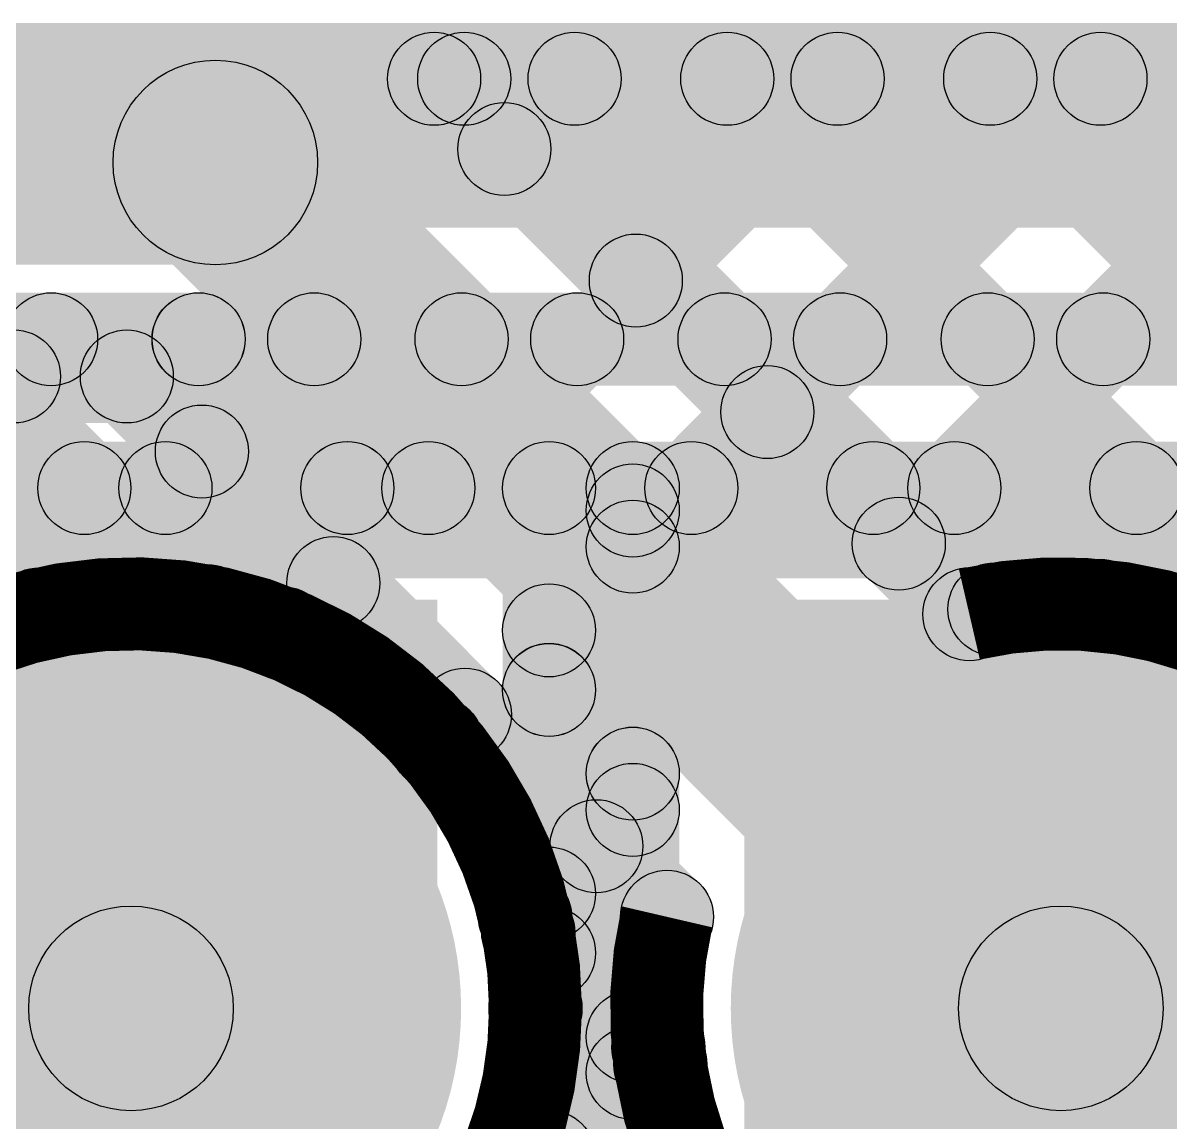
# Model space of a CAD drawing. Header units: millimetres. Extents: x -0.08 to 5.25, y -0.08 to 2.73.
# Drawn here: x 2.1694 to 2.2928, y 2.2049 to 2.323 of the extents above; entities that cross this region are included whole.
import ezdxf

# ---------------------------------------------------------------- set-up
doc = ezdxf.new("R2010")
doc.units = ezdxf.units.MM
doc.header["$MEASUREMENT"] = 0
for name, color, linetype in [('BottomLayer', 5, 'Continuous'), ('BottomSolder', 6, 'Continuous'), ('PadHoleLayer', 156, 'Continuous'), ('TopLayer', 1, 'Continuous'), ('TopOverlay', 2, 'Continuous'), ('TopSolder', 216, 'Continuous')]:
    doc.layers.add(name, color=color, linetype=linetype)

# ---------------------------------------------------------------- blocks, each defined once
blk = doc.blocks.new('C35445_10')
at = {"layer": 'BottomLayer'}
h = blk.add_hatch(color=5, dxfattribs=at)
edge = h.paths.add_edge_path()
edge.add_arc((0.25, 0), 0.0315, 0, 360)
h = blk.add_hatch(color=5, dxfattribs=at)
edge = h.paths.add_edge_path()
edge.add_arc((0.35, 0), 0.0315, 0, 360)
at = {"layer": 'BottomSolder'}
h = blk.add_hatch(color=6, dxfattribs=at)
edge = h.paths.add_edge_path()
edge.add_arc((0.25, 0), 0.0355, 0, 360)
h = blk.add_hatch(color=6, dxfattribs=at)
edge = h.paths.add_edge_path()
edge.add_arc((0.35, 0), 0.0355, 0, 360)
at = {"layer": 'PadHoleLayer'}
h = blk.add_hatch(color=156, dxfattribs=at)
edge = h.paths.add_edge_path()
edge.add_arc((0.25, 0), 0.01969, 0, 360)
h = blk.add_hatch(color=156, dxfattribs=at)
edge = h.paths.add_edge_path()
edge.add_arc((0.35, 0), 0.01969, 0, 360)
at = {"layer": 'TopLayer'}
h = blk.add_hatch(color=1, dxfattribs=at)
edge = h.paths.add_edge_path()
edge.add_arc((0.25, 0), 0.0315, 0, 360)
h = blk.add_hatch(color=1, dxfattribs=at)
edge = h.paths.add_edge_path()
edge.add_arc((0.35, 0), 0.0315, 0, 360)
at = {"layer": 'TopOverlay'}
blk.add_hatch(color=2, dxfattribs=at).paths.add_polyline_path([(0.51083, -0.04626), (0.51083, -0.05413), (-0.51181, -0.05393), (-0.51181, -0.04606)])
at = {"layer": 'TopSolder'}
h = blk.add_hatch(color=216, dxfattribs=at)
edge = h.paths.add_edge_path()
edge.add_arc((0.25, 0), 0.0355, 0, 360)
h = blk.add_hatch(color=216, dxfattribs=at)
edge = h.paths.add_edge_path()
edge.add_arc((0.35, 0), 0.0355, 0, 360)

msp = doc.modelspace()

# ---------------------------------------------------------------- hatches: boundary and pattern name
at = {"layer": 'BottomLayer'}
h = msp.add_hatch(color=5, dxfattribs=at)
edge = h.paths.add_edge_path()
edge.add_arc((2.21364, 2.317), 0.005, 0, 360)
h = msp.add_hatch(color=5, dxfattribs=at)
edge = h.paths.add_edge_path()
edge.add_arc((2.21364, 2.317), 0.005, 0, 360)
h = msp.add_hatch(color=5, dxfattribs=at)
edge = h.paths.add_edge_path()
edge.add_arc((2.21364, 2.317), 0.005, 0, 360)
h = msp.add_hatch(color=5, dxfattribs=at)
edge = h.paths.add_edge_path()
edge.add_arc((2.21364, 2.317), 0.005, 0, 360)
h = msp.add_hatch(color=5, dxfattribs=at)
edge = h.paths.add_edge_path()
edge.add_arc((2.21687, 2.317), 0.005, 0, 360)
h = msp.add_hatch(color=5, dxfattribs=at)
edge = h.paths.add_edge_path()
edge.add_arc((2.21687, 2.317), 0.005, 0, 360)
for points in [[(2.21364, 2.312), (2.21364, 2.322), (2.44347, 2.322), (2.44347, 2.312)], [(2.21364, 2.312), (2.21364, 2.322), (2.44347, 2.322), (2.44347, 2.312)], [(2.21011, 2.31346), (2.21718, 2.32054), (2.27474, 2.26297), (2.26767, 2.2559)], [(2.21011, 2.31346), (2.21718, 2.32054), (2.27474, 2.26297), (2.26767, 2.2559)], [(2.21334, 2.31346), (2.22041, 2.32054), (2.27744, 2.26351), (2.27036, 2.25644)], [(2.21334, 2.31346), (2.22041, 2.32054), (2.27743, 2.26351), (2.27036, 2.25644)], [(2.22472, 2.30592), (2.21765, 2.31299), (2.2252, 2.32054), (2.23227, 2.31346)], [(2.22472, 2.30592), (2.21765, 2.31299), (2.2252, 2.32054), (2.23227, 2.31346)], [(2.23887, 2.29178), (2.23179, 2.29885), (2.25348, 2.32054), (2.26056, 2.31346)], [(2.23887, 2.29177), (2.2318, 2.29885), (2.25348, 2.32054), (2.26056, 2.31346)], [(2.24162, 2.31346), (2.24869, 2.32054), (2.34165, 2.22758), (2.33458, 2.22051)], [(2.24162, 2.31346), (2.24869, 2.32054), (2.34165, 2.22758), (2.33458, 2.22051)], [(2.25301, 2.27763), (2.24594, 2.2847), (2.28177, 2.32054), (2.28884, 2.31346)], [(2.25301, 2.27763), (2.24594, 2.2847), (2.28177, 2.32054), (2.28884, 2.31346)], [(2.26715, 2.26349), (2.26008, 2.27056), (2.31005, 2.32054), (2.31712, 2.31346)], [(2.26715, 2.26349), (2.26008, 2.27056), (2.31005, 2.32054), (2.31712, 2.31346)], [(2.2699, 2.31346), (2.27697, 2.32054), (2.35023, 2.24728), (2.34316, 2.24021)], [(2.26991, 2.31346), (2.27698, 2.32054), (2.35023, 2.24729), (2.34316, 2.24021)], [(2.28877, 2.25683), (2.2817, 2.2639), (2.33834, 2.32054), (2.34541, 2.31346)], [(2.28877, 2.25683), (2.2817, 2.2639), (2.33834, 2.32054), (2.34541, 2.31346)], [(1.378, 2.297), (1.378, 2.319), (2.19011, 2.319), (2.19011, 2.297)], [(2.18234, 2.30022), (2.19789, 2.31578), (2.28882, 2.22485), (2.27327, 2.20929)], [(1.38753, 2.28), (1.38753, 2.29), (2.18059, 2.29), (2.18059, 2.28)], [(1.38753, 2.28), (1.38753, 2.29), (2.18059, 2.29), (2.18059, 2.28)], [(2.12572, 2.2352), (2.11865, 2.24227), (2.16492, 2.28854), (2.17199, 2.28146)], [(2.12572, 2.2352), (2.11865, 2.24227), (2.16492, 2.28854), (2.17199, 2.28146)], [(2.16048, 2.28146), (2.16755, 2.28854), (2.19276, 2.26332), (2.18569, 2.25625)], [(2.16049, 2.28146), (2.16756, 2.28854), (2.19277, 2.26332), (2.1857, 2.25625)], [(2.17705, 2.28146), (2.18412, 2.28854), (2.24221, 2.23045), (2.23514, 2.22338)], [(2.17705, 2.28146), (2.18412, 2.28854), (2.24221, 2.23045), (2.23514, 2.22338)], [(2.1747, 2.25589), (2.16763, 2.26296), (2.18513, 2.28046), (2.1922, 2.27339)], [(2.1747, 2.25589), (2.16763, 2.26296), (2.18513, 2.28046), (2.1922, 2.27339)], [(2.20093, 2.25384), (2.19386, 2.26091), (2.19927, 2.26632), (2.20634, 2.25925)], [(2.20093, 2.25384), (2.19386, 2.26091), (2.19927, 2.26632), (2.20634, 2.25925)], [(2.21742, 2.24205), (2.21035, 2.24912), (2.21341, 2.25218), (2.22048, 2.24511)], [(2.21742, 2.24205), (2.21035, 2.24912), (2.21341, 2.25218), (2.22048, 2.24511)], [(2.22696, 2.2233), (2.21989, 2.23038), (2.22755, 2.23803), (2.23462, 2.23096)], [(2.22696, 2.22331), (2.21989, 2.23038), (2.22755, 2.23803), (2.23462, 2.23096)], [(2.22023, 2.22172), (2.2273, 2.22879), (2.2415, 2.21459), (2.23443, 2.20752)], [(2.22023, 2.22172), (2.2273, 2.22879), (2.2415, 2.21459), (2.23443, 2.20752)], [(2.19204, 2.08704), (2.17004, 2.08704), (2.17004, 2.21707), (2.19204, 2.21707)], [(2.21937, 2.18742), (2.21229, 2.19449), (2.23422, 2.21641), (2.24129, 2.20934)], [(2.21937, 2.18742), (2.2123, 2.1945), (2.23422, 2.21641), (2.24129, 2.20934)]]:
    msp.add_hatch(color=5, dxfattribs=at).paths.add_polyline_path(points)
h = msp.add_hatch(color=5, dxfattribs=at)
edge = h.paths.add_edge_path()
edge.add_arc((2.22874, 2.317), 0.005, 0, 360)
h = msp.add_hatch(color=5, dxfattribs=at)
edge = h.paths.add_edge_path()
edge.add_arc((2.22874, 2.317), 0.005, 0, 360)
h = msp.add_hatch(color=5, dxfattribs=at)
edge = h.paths.add_edge_path()
edge.add_arc((2.24516, 2.317), 0.005, 0, 360)
h = msp.add_hatch(color=5, dxfattribs=at)
edge = h.paths.add_edge_path()
edge.add_arc((2.24516, 2.317), 0.005, 0, 360)
h = msp.add_hatch(color=5, dxfattribs=at)
edge = h.paths.add_edge_path()
edge.add_arc((2.25702, 2.317), 0.005, 0, 360)
h = msp.add_hatch(color=5, dxfattribs=at)
edge = h.paths.add_edge_path()
edge.add_arc((2.25702, 2.317), 0.005, 0, 360)
h = msp.add_hatch(color=5, dxfattribs=at)
edge = h.paths.add_edge_path()
edge.add_arc((2.27344, 2.317), 0.005, 0, 360)
h = msp.add_hatch(color=5, dxfattribs=at)
edge = h.paths.add_edge_path()
edge.add_arc((2.27344, 2.317), 0.005, 0, 360)
h = msp.add_hatch(color=5, dxfattribs=at)
edge = h.paths.add_edge_path()
edge.add_arc((2.2853, 2.317), 0.005, 0, 360)
h = msp.add_hatch(color=5, dxfattribs=at)
edge = h.paths.add_edge_path()
edge.add_arc((2.2853, 2.317), 0.005, 0, 360)
h = msp.add_hatch(color=5, dxfattribs=at)
edge = h.paths.add_edge_path()
edge.add_arc((2.19011, 2.308), 0.011, 0, 360)
h = msp.add_hatch(color=5, dxfattribs=at)
edge = h.paths.add_edge_path()
edge.add_arc((2.19011, 2.308), 0.011, 0, 360)
h = msp.add_hatch(color=5, dxfattribs=at)
edge = h.paths.add_edge_path()
edge.add_arc((2.22119, 2.30945), 0.005, 0, 360)
h = msp.add_hatch(color=5, dxfattribs=at)
edge = h.paths.add_edge_path()
edge.add_arc((2.22119, 2.30945), 0.005, 0, 360)
h = msp.add_hatch(color=5, dxfattribs=at)
edge = h.paths.add_edge_path()
edge.add_arc((2.23533, 2.29531), 0.005, 0, 360)
h = msp.add_hatch(color=5, dxfattribs=at)
edge = h.paths.add_edge_path()
edge.add_arc((2.23533, 2.29531), 0.005, 0, 360)
h = msp.add_hatch(color=5, dxfattribs=at)
edge = h.paths.add_edge_path()
edge.add_arc((2.16845, 2.285), 0.005, 0, 360)
h = msp.add_hatch(color=5, dxfattribs=at)
edge = h.paths.add_edge_path()
edge.add_arc((2.16845, 2.285), 0.005, 0, 360)
h = msp.add_hatch(color=5, dxfattribs=at)
edge = h.paths.add_edge_path()
edge.add_arc((2.18059, 2.285), 0.005, 0, 360)
h = msp.add_hatch(color=5, dxfattribs=at)
edge = h.paths.add_edge_path()
edge.add_arc((2.18059, 2.285), 0.005, 0, 360)
h = msp.add_hatch(color=5, dxfattribs=at)
edge = h.paths.add_edge_path()
edge.add_arc((2.18059, 2.285), 0.005, 0, 360)
h = msp.add_hatch(color=5, dxfattribs=at)
edge = h.paths.add_edge_path()
edge.add_arc((2.18059, 2.285), 0.005, 0, 360)
h = msp.add_hatch(color=5, dxfattribs=at)
edge = h.paths.add_edge_path()
edge.add_arc((2.24947, 2.28117), 0.005, 0, 360)
h = msp.add_hatch(color=5, dxfattribs=at)
edge = h.paths.add_edge_path()
edge.add_arc((2.24947, 2.28117), 0.005, 0, 360)
h = msp.add_hatch(color=5, dxfattribs=at)
edge = h.paths.add_edge_path()
edge.add_arc((2.18866, 2.27693), 0.005, 0, 360)
h = msp.add_hatch(color=5, dxfattribs=at)
edge = h.paths.add_edge_path()
edge.add_arc((2.18866, 2.27693), 0.005, 0, 360)
h = msp.add_hatch(color=5, dxfattribs=at)
edge = h.paths.add_edge_path()
edge.add_arc((2.26361, 2.26703), 0.005, 0, 360)
h = msp.add_hatch(color=5, dxfattribs=at)
edge = h.paths.add_edge_path()
edge.add_arc((2.26361, 2.26703), 0.005, 0, 360)
h = msp.add_hatch(color=5, dxfattribs=at)
edge = h.paths.add_edge_path()
edge.add_arc((2.2028, 2.26278), 0.005, 0, 360)
h = msp.add_hatch(color=5, dxfattribs=at)
edge = h.paths.add_edge_path()
edge.add_arc((2.2028, 2.26278), 0.005, 0, 360)
h = msp.add_hatch(color=5, dxfattribs=at)
edge = h.paths.add_edge_path()
edge.add_arc((2.28524, 2.26036), 0.005, 0, 360)
h = msp.add_hatch(color=5, dxfattribs=at)
edge = h.paths.add_edge_path()
edge.add_arc((2.28524, 2.26036), 0.005, 0, 360)
h = msp.add_hatch(color=5, dxfattribs=at)
edge = h.paths.add_edge_path()
edge.add_arc((2.17116, 2.25943), 0.005, 0, 360)
h = msp.add_hatch(color=5, dxfattribs=at)
edge = h.paths.add_edge_path()
edge.add_arc((2.17116, 2.25943), 0.005, 0, 360)
h = msp.add_hatch(color=5, dxfattribs=at)
edge = h.paths.add_edge_path()
edge.add_arc((2.18923, 2.25979), 0.005, 0, 360)
h = msp.add_hatch(color=5, dxfattribs=at)
edge = h.paths.add_edge_path()
edge.add_arc((2.18923, 2.25979), 0.005, 0, 360)
h = msp.add_hatch(color=5, dxfattribs=at)
edge = h.paths.add_edge_path()
edge.add_arc((2.2712, 2.25944), 0.005, 0, 360)
h = msp.add_hatch(color=5, dxfattribs=at)
edge = h.paths.add_edge_path()
edge.add_arc((2.2712, 2.25944), 0.005, 0, 360)
h = msp.add_hatch(color=5, dxfattribs=at)
edge = h.paths.add_edge_path()
edge.add_arc((2.2712, 2.25944), 0.005, 0, 360)
h = msp.add_hatch(color=5, dxfattribs=at)
edge = h.paths.add_edge_path()
edge.add_arc((2.2712, 2.25944), 0.005, 0, 360)
h = msp.add_hatch(color=5, dxfattribs=at)
edge = h.paths.add_edge_path()
edge.add_arc((2.2739, 2.25997), 0.005, 0, 360)
h = msp.add_hatch(color=5, dxfattribs=at)
edge = h.paths.add_edge_path()
edge.add_arc((2.2739, 2.25997), 0.005, 0, 360)
h = msp.add_hatch(color=5, dxfattribs=at)
edge = h.paths.add_edge_path()
edge.add_arc((2.1974, 2.25738), 0.005, 0, 360)
h = msp.add_hatch(color=5, dxfattribs=at)
edge = h.paths.add_edge_path()
edge.add_arc((2.1974, 2.25738), 0.005, 0, 360)
h = msp.add_hatch(color=5, dxfattribs=at)
edge = h.paths.add_edge_path()
edge.add_arc((2.21695, 2.24864), 0.005, 0, 360)
h = msp.add_hatch(color=5, dxfattribs=at)
edge = h.paths.add_edge_path()
edge.add_arc((2.21695, 2.24864), 0.005, 0, 360)
h = msp.add_hatch(color=5, dxfattribs=at)
edge = h.paths.add_edge_path()
edge.add_arc((2.21389, 2.24558), 0.005, 0, 360)
h = msp.add_hatch(color=5, dxfattribs=at)
edge = h.paths.add_edge_path()
edge.add_arc((2.21389, 2.24559), 0.005, 0, 360)
h = msp.add_hatch(color=5, dxfattribs=at)
edge = h.paths.add_edge_path()
edge.add_arc((2.23109, 2.2345), 0.005, 0, 360)
h = msp.add_hatch(color=5, dxfattribs=at)
edge = h.paths.add_edge_path()
edge.add_arc((2.23109, 2.2345), 0.005, 0, 360)
h = msp.add_hatch(color=5, dxfattribs=at)
edge = h.paths.add_edge_path()
edge.add_arc((2.22343, 2.22684), 0.005, 0, 360)
h = msp.add_hatch(color=5, dxfattribs=at)
edge = h.paths.add_edge_path()
edge.add_arc((2.22343, 2.22684), 0.005, 0, 360)
h = msp.add_hatch(color=5, dxfattribs=at)
edge = h.paths.add_edge_path()
edge.add_arc((2.23868, 2.22691), 0.005, 0, 360)
h = msp.add_hatch(color=5, dxfattribs=at)
edge = h.paths.add_edge_path()
edge.add_arc((2.23868, 2.22691), 0.005, 0, 360)
h = msp.add_hatch(color=5, dxfattribs=at)
edge = h.paths.add_edge_path()
edge.add_arc((2.23868, 2.22691), 0.005, 0, 360)
h = msp.add_hatch(color=5, dxfattribs=at)
edge = h.paths.add_edge_path()
edge.add_arc((2.23868, 2.22691), 0.005, 0, 360)
h = msp.add_hatch(color=5, dxfattribs=at)
edge = h.paths.add_edge_path()
edge.add_arc((2.22376, 2.22526), 0.005, 0, 360)
h = msp.add_hatch(color=5, dxfattribs=at)
edge = h.paths.add_edge_path()
edge.add_arc((2.22376, 2.22525), 0.005, 0, 360)
h = msp.add_hatch(color=5, dxfattribs=at)
edge = h.paths.add_edge_path()
edge.add_arc((2.18104, 2.21707), 0.011, 0, 360)
h = msp.add_hatch(color=5, dxfattribs=at)
edge = h.paths.add_edge_path()
edge.add_arc((2.28104, 2.21707), 0.011, 0, 360)
h = msp.add_hatch(color=5, dxfattribs=at)
edge = h.paths.add_edge_path()
edge.add_arc((2.22454, 2.21707), 0.005, 0, 360)
h = msp.add_hatch(color=5, dxfattribs=at)
edge = h.paths.add_edge_path()
edge.add_arc((2.22454, 2.21707), 0.005, 0, 360)
h = msp.add_hatch(color=5, dxfattribs=at)
edge = h.paths.add_edge_path()
edge.add_arc((2.22454, 2.21707), 0.005, 0, 360)
h = msp.add_hatch(color=5, dxfattribs=at)
edge = h.paths.add_edge_path()
edge.add_arc((2.22454, 2.21707), 0.005, 0, 360)
h = msp.add_hatch(color=5, dxfattribs=at)
edge = h.paths.add_edge_path()
edge.add_arc((2.23775, 2.21288), 0.005, 0, 360)
h = msp.add_hatch(color=5, dxfattribs=at)
edge = h.paths.add_edge_path()
edge.add_arc((2.23775, 2.21288), 0.005, 0, 360)
h = msp.add_hatch(color=5, dxfattribs=at)
edge = h.paths.add_edge_path()
edge.add_arc((2.23797, 2.21106), 0.005, 0, 360)
h = msp.add_hatch(color=5, dxfattribs=at)
edge = h.paths.add_edge_path()
edge.add_arc((2.23797, 2.21105), 0.005, 0, 360)
at = {"layer": 'TopLayer'}
for points in [[(1.164, 2.301), (1.164, 2.323), (2.36816, 2.323), (2.36816, 2.301)], [(1.17353, 2.284), (1.17353, 2.294), (2.35804, 2.294), (2.35804, 2.284)], [(1.17353, 2.284), (1.17353, 2.294), (2.35804, 2.294), (2.35804, 2.284)], [(2.15999, 2.26946), (2.15292, 2.27654), (2.16892, 2.29254), (2.17599, 2.28546)], [(2.15999, 2.26946), (2.15292, 2.27654), (2.16892, 2.29254), (2.17599, 2.28546)], [(2.15648, 2.28546), (2.16355, 2.29254), (2.17955, 2.27654), (2.17248, 2.26946)], [(2.15649, 2.28546), (2.16356, 2.29254), (2.17956, 2.27654), (2.17249, 2.26946)], [(2.18827, 2.26946), (2.1812, 2.27654), (2.1972, 2.29254), (2.20427, 2.28546)], [(2.18827, 2.26946), (2.1812, 2.27654), (2.1972, 2.29254), (2.20427, 2.28546)], [(2.18477, 2.28546), (2.19184, 2.29254), (2.20784, 2.27654), (2.20077, 2.26946)], [(2.18477, 2.28546), (2.19184, 2.29254), (2.20784, 2.27654), (2.20077, 2.26946)], [(2.21656, 2.26946), (2.20948, 2.27654), (2.22548, 2.29254), (2.23256, 2.28546)], [(2.21656, 2.26946), (2.20948, 2.27654), (2.22548, 2.29254), (2.23256, 2.28546)], [(2.21305, 2.28546), (2.22013, 2.29254), (2.23854, 2.27413), (2.23146, 2.26705)], [(2.21305, 2.28546), (2.22012, 2.29254), (2.23854, 2.27412), (2.23146, 2.26705)], [(2.24484, 2.26946), (2.23777, 2.27654), (2.25377, 2.29254), (2.26084, 2.28546)], [(2.24484, 2.26946), (2.23777, 2.27654), (2.25377, 2.29254), (2.26084, 2.28546)], [(2.24134, 2.28546), (2.24841, 2.29254), (2.26441, 2.27654), (2.25734, 2.26946)], [(2.24134, 2.28546), (2.24841, 2.29254), (2.26441, 2.27654), (2.25734, 2.26946)], [(2.27312, 2.26946), (2.26605, 2.27654), (2.28205, 2.29254), (2.28912, 2.28546)], [(2.27312, 2.26946), (2.26605, 2.27654), (2.28205, 2.29254), (2.28912, 2.28546)], [(2.26962, 2.28546), (2.27669, 2.29254), (2.29269, 2.27654), (2.28562, 2.26946)], [(2.26962, 2.28546), (2.27669, 2.29254), (2.29269, 2.27654), (2.28562, 2.26946)], [(2.135, 2.268), (2.135, 2.278), (2.226, 2.278), (2.226, 2.268)], [(2.135, 2.268), (2.135, 2.278), (2.226, 2.278), (2.226, 2.268)], [(2.235, 2.268), (2.235, 2.278), (2.326, 2.278), (2.326, 2.268)], [(2.235, 2.268), (2.235, 2.278), (2.326, 2.278), (2.326, 2.268)], [(2.23854, 2.26316), (2.23146, 2.27023), (2.23777, 2.27654), (2.24484, 2.26946)], [(2.23854, 2.26316), (2.23146, 2.27023), (2.23777, 2.27654), (2.24484, 2.26946)], [(2.231, 2.135), (2.221, 2.135), (2.221, 2.273), (2.231, 2.273)], [(2.231, 2.135), (2.221, 2.135), (2.221, 2.273), (2.231, 2.273)], [(2.24, 2.135), (2.23, 2.135), (2.23, 2.273), (2.24, 2.273)], [(2.24, 2.135), (2.23, 2.135), (2.23, 2.273), (2.24, 2.273)], [(2.22954, 2.25416), (2.22246, 2.26123), (2.23146, 2.27023), (2.23854, 2.26316)], [(2.22954, 2.25416), (2.22246, 2.26123), (2.23146, 2.27023), (2.23854, 2.26316)], [(2.147, 2.131), (2.214, 2.131), (2.214, 2.261), (2.147, 2.261)], [(2.247, 2.131), (2.314, 2.131), (2.314, 2.261), (2.247, 2.261)], [(2.22246, 2.24777), (2.22954, 2.25484), (2.23854, 2.24584), (2.23146, 2.23877)], [(2.22246, 2.24777), (2.22954, 2.25484), (2.23854, 2.24584), (2.23146, 2.23877)], [(2.22954, 2.22588), (2.22246, 2.23295), (2.23146, 2.24195), (2.23854, 2.23488)], [(2.22954, 2.22588), (2.22246, 2.23295), (2.23146, 2.24195), (2.23854, 2.23488)], [(2.22246, 2.21949), (2.22954, 2.22656), (2.23854, 2.21756), (2.23146, 2.21049)], [(2.22246, 2.21948), (2.22954, 2.22655), (2.23854, 2.21755), (2.23146, 2.21048)], [(2.22954, 2.19759), (2.22246, 2.20466), (2.23146, 2.21366), (2.23854, 2.20659)], [(2.22954, 2.19759), (2.22246, 2.20466), (2.23146, 2.21366), (2.23854, 2.20659)]]:
    msp.add_hatch(color=1, dxfattribs=at).paths.add_polyline_path(points)
h = msp.add_hatch(color=1, dxfattribs=at)
edge = h.paths.add_edge_path()
edge.add_arc((2.17245, 2.289), 0.005, 0, 360)
h = msp.add_hatch(color=1, dxfattribs=at)
edge = h.paths.add_edge_path()
edge.add_arc((2.17245, 2.289), 0.005, 0, 360)
h = msp.add_hatch(color=1, dxfattribs=at)
edge = h.paths.add_edge_path()
edge.add_arc((2.18831, 2.289), 0.005, 0, 360)
h = msp.add_hatch(color=1, dxfattribs=at)
edge = h.paths.add_edge_path()
edge.add_arc((2.1883, 2.289), 0.005, 0, 360)
h = msp.add_hatch(color=1, dxfattribs=at)
edge = h.paths.add_edge_path()
edge.add_arc((2.20074, 2.289), 0.005, 0, 360)
h = msp.add_hatch(color=1, dxfattribs=at)
edge = h.paths.add_edge_path()
edge.add_arc((2.20074, 2.289), 0.005, 0, 360)
h = msp.add_hatch(color=1, dxfattribs=at)
edge = h.paths.add_edge_path()
edge.add_arc((2.21659, 2.289), 0.005, 0, 360)
h = msp.add_hatch(color=1, dxfattribs=at)
edge = h.paths.add_edge_path()
edge.add_arc((2.21659, 2.289), 0.005, 0, 360)
h = msp.add_hatch(color=1, dxfattribs=at)
edge = h.paths.add_edge_path()
edge.add_arc((2.22902, 2.289), 0.005, 0, 360)
h = msp.add_hatch(color=1, dxfattribs=at)
edge = h.paths.add_edge_path()
edge.add_arc((2.22902, 2.289), 0.005, 0, 360)
h = msp.add_hatch(color=1, dxfattribs=at)
edge = h.paths.add_edge_path()
edge.add_arc((2.24487, 2.289), 0.005, 0, 360)
h = msp.add_hatch(color=1, dxfattribs=at)
edge = h.paths.add_edge_path()
edge.add_arc((2.24487, 2.289), 0.005, 0, 360)
h = msp.add_hatch(color=1, dxfattribs=at)
edge = h.paths.add_edge_path()
edge.add_arc((2.2573, 2.289), 0.005, 0, 360)
h = msp.add_hatch(color=1, dxfattribs=at)
edge = h.paths.add_edge_path()
edge.add_arc((2.2573, 2.289), 0.005, 0, 360)
h = msp.add_hatch(color=1, dxfattribs=at)
edge = h.paths.add_edge_path()
edge.add_arc((2.27316, 2.289), 0.005, 0, 360)
h = msp.add_hatch(color=1, dxfattribs=at)
edge = h.paths.add_edge_path()
edge.add_arc((2.27316, 2.289), 0.005, 0, 360)
h = msp.add_hatch(color=1, dxfattribs=at)
edge = h.paths.add_edge_path()
edge.add_arc((2.28559, 2.289), 0.005, 0, 360)
h = msp.add_hatch(color=1, dxfattribs=at)
edge = h.paths.add_edge_path()
edge.add_arc((2.28559, 2.289), 0.005, 0, 360)
h = msp.add_hatch(color=1, dxfattribs=at)
edge = h.paths.add_edge_path()
edge.add_arc((2.17602, 2.273), 0.005, 0, 360)
h = msp.add_hatch(color=1, dxfattribs=at)
edge = h.paths.add_edge_path()
edge.add_arc((2.17602, 2.273), 0.005, 0, 360)
h = msp.add_hatch(color=1, dxfattribs=at)
edge = h.paths.add_edge_path()
edge.add_arc((2.18474, 2.273), 0.005, 0, 360)
h = msp.add_hatch(color=1, dxfattribs=at)
edge = h.paths.add_edge_path()
edge.add_arc((2.18474, 2.273), 0.005, 0, 360)
h = msp.add_hatch(color=1, dxfattribs=at)
edge = h.paths.add_edge_path()
edge.add_arc((2.20431, 2.273), 0.005, 0, 360)
h = msp.add_hatch(color=1, dxfattribs=at)
edge = h.paths.add_edge_path()
edge.add_arc((2.2043, 2.273), 0.005, 0, 360)
h = msp.add_hatch(color=1, dxfattribs=at)
edge = h.paths.add_edge_path()
edge.add_arc((2.21302, 2.273), 0.005, 0, 360)
h = msp.add_hatch(color=1, dxfattribs=at)
edge = h.paths.add_edge_path()
edge.add_arc((2.21302, 2.273), 0.005, 0, 360)
h = msp.add_hatch(color=1, dxfattribs=at)
edge = h.paths.add_edge_path()
edge.add_arc((2.226, 2.273), 0.005, 0, 360)
h = msp.add_hatch(color=1, dxfattribs=at)
edge = h.paths.add_edge_path()
edge.add_arc((2.226, 2.273), 0.005, 0, 360)
h = msp.add_hatch(color=1, dxfattribs=at)
edge = h.paths.add_edge_path()
edge.add_arc((2.226, 2.273), 0.005, 0, 360)
h = msp.add_hatch(color=1, dxfattribs=at)
edge = h.paths.add_edge_path()
edge.add_arc((2.226, 2.273), 0.005, 0, 360)
h = msp.add_hatch(color=1, dxfattribs=at)
edge = h.paths.add_edge_path()
edge.add_arc((2.235, 2.273), 0.005, 0, 360)
h = msp.add_hatch(color=1, dxfattribs=at)
edge = h.paths.add_edge_path()
edge.add_arc((2.235, 2.273), 0.005, 0, 360)
h = msp.add_hatch(color=1, dxfattribs=at)
edge = h.paths.add_edge_path()
edge.add_arc((2.235, 2.273), 0.005, 0, 360)
h = msp.add_hatch(color=1, dxfattribs=at)
edge = h.paths.add_edge_path()
edge.add_arc((2.235, 2.273), 0.005, 0, 360)
h = msp.add_hatch(color=1, dxfattribs=at)
edge = h.paths.add_edge_path()
edge.add_arc((2.2413, 2.273), 0.005, 0, 360)
h = msp.add_hatch(color=1, dxfattribs=at)
edge = h.paths.add_edge_path()
edge.add_arc((2.2413, 2.273), 0.005, 0, 360)
h = msp.add_hatch(color=1, dxfattribs=at)
edge = h.paths.add_edge_path()
edge.add_arc((2.2413, 2.273), 0.005, 0, 360)
h = msp.add_hatch(color=1, dxfattribs=at)
edge = h.paths.add_edge_path()
edge.add_arc((2.2413, 2.273), 0.005, 0, 360)
h = msp.add_hatch(color=1, dxfattribs=at)
edge = h.paths.add_edge_path()
edge.add_arc((2.26087, 2.273), 0.005, 0, 360)
h = msp.add_hatch(color=1, dxfattribs=at)
edge = h.paths.add_edge_path()
edge.add_arc((2.26087, 2.273), 0.005, 0, 360)
h = msp.add_hatch(color=1, dxfattribs=at)
edge = h.paths.add_edge_path()
edge.add_arc((2.26959, 2.273), 0.005, 0, 360)
h = msp.add_hatch(color=1, dxfattribs=at)
edge = h.paths.add_edge_path()
edge.add_arc((2.26959, 2.273), 0.005, 0, 360)
h = msp.add_hatch(color=1, dxfattribs=at)
edge = h.paths.add_edge_path()
edge.add_arc((2.28916, 2.273), 0.005, 0, 360)
h = msp.add_hatch(color=1, dxfattribs=at)
edge = h.paths.add_edge_path()
edge.add_arc((2.28916, 2.273), 0.005, 0, 360)
h = msp.add_hatch(color=1, dxfattribs=at)
edge = h.paths.add_edge_path()
edge.add_arc((2.235, 2.27059), 0.005, 0, 360)
h = msp.add_hatch(color=1, dxfattribs=at)
edge = h.paths.add_edge_path()
edge.add_arc((2.235, 2.27059), 0.005, 0, 360)
h = msp.add_hatch(color=1, dxfattribs=at)
edge = h.paths.add_edge_path()
edge.add_arc((2.235, 2.2667), 0.005, 0, 360)
h = msp.add_hatch(color=1, dxfattribs=at)
edge = h.paths.add_edge_path()
edge.add_arc((2.235, 2.2667), 0.005, 0, 360)
h = msp.add_hatch(color=1, dxfattribs=at)
edge = h.paths.add_edge_path()
edge.add_arc((2.235, 2.2667), 0.005, 0, 360)
h = msp.add_hatch(color=1, dxfattribs=at)
edge = h.paths.add_edge_path()
edge.add_arc((2.235, 2.2667), 0.005, 0, 360)
h = msp.add_hatch(color=1, dxfattribs=at)
edge = h.paths.add_edge_path()
edge.add_arc((2.226, 2.2577), 0.005, 0, 360)
h = msp.add_hatch(color=1, dxfattribs=at)
edge = h.paths.add_edge_path()
edge.add_arc((2.226, 2.2577), 0.005, 0, 360)
h = msp.add_hatch(color=1, dxfattribs=at)
edge = h.paths.add_edge_path()
edge.add_arc((2.226, 2.25131), 0.005, 0, 360)
h = msp.add_hatch(color=1, dxfattribs=at)
edge = h.paths.add_edge_path()
edge.add_arc((2.226, 2.2513), 0.005, 0, 360)
h = msp.add_hatch(color=1, dxfattribs=at)
edge = h.paths.add_edge_path()
edge.add_arc((2.235, 2.24231), 0.005, 0, 360)
h = msp.add_hatch(color=1, dxfattribs=at)
edge = h.paths.add_edge_path()
edge.add_arc((2.235, 2.2423), 0.005, 0, 360)
h = msp.add_hatch(color=1, dxfattribs=at)
edge = h.paths.add_edge_path()
edge.add_arc((2.235, 2.23841), 0.005, 0, 360)
h = msp.add_hatch(color=1, dxfattribs=at)
edge = h.paths.add_edge_path()
edge.add_arc((2.235, 2.23841), 0.005, 0, 360)
h = msp.add_hatch(color=1, dxfattribs=at)
edge = h.paths.add_edge_path()
edge.add_arc((2.226, 2.22941), 0.005, 0, 360)
h = msp.add_hatch(color=1, dxfattribs=at)
edge = h.paths.add_edge_path()
edge.add_arc((2.226, 2.22941), 0.005, 0, 360)
h = msp.add_hatch(color=1, dxfattribs=at)
edge = h.paths.add_edge_path()
edge.add_arc((2.226, 2.22302), 0.005, 0, 360)
h = msp.add_hatch(color=1, dxfattribs=at)
edge = h.paths.add_edge_path()
edge.add_arc((2.226, 2.22302), 0.005, 0, 360)
h = msp.add_hatch(color=1, dxfattribs=at)
edge = h.paths.add_edge_path()
edge.add_arc((2.235, 2.21402), 0.005, 0, 360)
h = msp.add_hatch(color=1, dxfattribs=at)
edge = h.paths.add_edge_path()
edge.add_arc((2.235, 2.21402), 0.005, 0, 360)
h = msp.add_hatch(color=1, dxfattribs=at)
edge = h.paths.add_edge_path()
edge.add_arc((2.235, 2.21013), 0.005, 0, 360)
h = msp.add_hatch(color=1, dxfattribs=at)
edge = h.paths.add_edge_path()
edge.add_arc((2.235, 2.21013), 0.005, 0, 360)
h = msp.add_hatch(color=1, dxfattribs=at)
edge = h.paths.add_edge_path()
edge.add_arc((2.226, 2.20113), 0.005, 0, 360)
h = msp.add_hatch(color=1, dxfattribs=at)
edge = h.paths.add_edge_path()
edge.add_arc((2.226, 2.20113), 0.005, 0, 360)

# ---------------------------------------------------------------- linework, layer by layer
at = {"layer": 'BottomLayer', "const_width": 0.01}
for points in [[(2.15804, 2.18015, -1.698964), (2.22454, 2.21707)], [(2.15804, 2.18015, -1.698964), (2.22454, 2.21707)], [(2.2712, 2.25944, -0.482755), (2.32454, 2.21707)], [(2.2712, 2.25944, -0.482755), (2.32454, 2.21707)], [(2.32454, 2.21707, -1.12116), (2.23868, 2.22691)], [(2.32454, 2.21707, -1.12116), (2.23868, 2.22691)], [(2.22454, 2.21707, -0.258975), (2.20404, 2.18015)], [(2.22454, 2.21707, -0.258975), (2.20404, 2.18015)]]:
    msp.add_lwpolyline(points, format="xyb", dxfattribs=at)
at = {"layer": 'BottomLayer'}
for centre, radius in [((2.21364, 2.317), 0.005), ((2.21364, 2.317), 0.005), ((2.21364, 2.317), 0.005), ((2.21364, 2.317), 0.005), ((2.21687, 2.317), 0.005), ((2.21687, 2.317), 0.005), ((2.22874, 2.317), 0.005), ((2.22874, 2.317), 0.005), ((2.24516, 2.317), 0.005), ((2.24516, 2.317), 0.005), ((2.25702, 2.317), 0.005), ((2.25702, 2.317), 0.005), ((2.27344, 2.317), 0.005), ((2.27344, 2.317), 0.005), ((2.2853, 2.317), 0.005), ((2.2853, 2.317), 0.005), ((2.19011, 2.308), 0.011), ((2.19011, 2.308), 0.011), ((2.22119, 2.30945), 0.005), ((2.22119, 2.30945), 0.005), ((2.23533, 2.29531), 0.005), ((2.23533, 2.29531), 0.005), ((2.16845, 2.285), 0.005), ((2.16845, 2.285), 0.005), ((2.18059, 2.285), 0.005), ((2.18059, 2.285), 0.005), ((2.18059, 2.285), 0.005), ((2.18059, 2.285), 0.005), ((2.24947, 2.28117), 0.005), ((2.24947, 2.28117), 0.005), ((2.18866, 2.27693), 0.005), ((2.18866, 2.27693), 0.005), ((2.26361, 2.26703), 0.005), ((2.26361, 2.26703), 0.005), ((2.2028, 2.26278), 0.005), ((2.2028, 2.26278), 0.005), ((2.28524, 2.26036), 0.005), ((2.28524, 2.26036), 0.005), ((2.17116, 2.25943), 0.005), ((2.17116, 2.25943), 0.005), ((2.18923, 2.25979), 0.005), ((2.18923, 2.25979), 0.005), ((2.2712, 2.25944), 0.005), ((2.2712, 2.25944), 0.005), ((2.2712, 2.25944), 0.005), ((2.2712, 2.25944), 0.005), ((2.2739, 2.25997), 0.005), ((2.2739, 2.25997), 0.005), ((2.1974, 2.25738), 0.005), ((2.1974, 2.25738), 0.005), ((2.21695, 2.24864), 0.005), ((2.21695, 2.24864), 0.005), ((2.21389, 2.24559), 0.005), ((2.21389, 2.24558), 0.005), ((2.23109, 2.2345), 0.005), ((2.23109, 2.2345), 0.005), ((2.22343, 2.22684), 0.005), ((2.22343, 2.22684), 0.005), ((2.23868, 2.22691), 0.005), ((2.23868, 2.22691), 0.005), ((2.23868, 2.22691), 0.005), ((2.23868, 2.22691), 0.005), ((2.22376, 2.22526), 0.005), ((2.22376, 2.22525), 0.005), ((2.18104, 2.21707), 0.011), ((2.28104, 2.21707), 0.011), ((2.22454, 2.21707), 0.005), ((2.22454, 2.21707), 0.005), ((2.22454, 2.21707), 0.005), ((2.22454, 2.21707), 0.005), ((2.23775, 2.21288), 0.005), ((2.23775, 2.21288), 0.005), ((2.23797, 2.21106), 0.005), ((2.23797, 2.21105), 0.005)]:
    msp.add_circle(centre, radius, dxfattribs=at)
at = {"layer": 'TopLayer'}
for centre in [(2.17245, 2.289), (2.17245, 2.289), (2.1883, 2.289), (2.18831, 2.289), (2.20074, 2.289), (2.20074, 2.289), (2.21659, 2.289), (2.21659, 2.289), (2.22902, 2.289), (2.22902, 2.289), (2.24487, 2.289), (2.24487, 2.289), (2.2573, 2.289), (2.2573, 2.289), (2.27316, 2.289), (2.27316, 2.289), (2.28559, 2.289), (2.28559, 2.289), (2.17602, 2.273), (2.17602, 2.273), (2.18474, 2.273), (2.18474, 2.273), (2.2043, 2.273), (2.20431, 2.273), (2.21302, 2.273), (2.21302, 2.273), (2.226, 2.273), (2.226, 2.273), (2.226, 2.273), (2.226, 2.273), (2.235, 2.273), (2.235, 2.273), (2.235, 2.273), (2.235, 2.273), (2.2413, 2.273), (2.2413, 2.273), (2.2413, 2.273), (2.2413, 2.273), (2.26087, 2.273), (2.26087, 2.273), (2.26959, 2.273), (2.26959, 2.273), (2.28916, 2.273), (2.28916, 2.273), (2.235, 2.27059), (2.235, 2.27059), (2.235, 2.2667), (2.235, 2.2667), (2.235, 2.2667), (2.235, 2.2667), (2.226, 2.2577), (2.226, 2.2577), (2.226, 2.25131), (2.226, 2.2513), (2.235, 2.24231), (2.235, 2.2423), (2.235, 2.23841), (2.235, 2.23841), (2.226, 2.22941), (2.226, 2.22941), (2.226, 2.22302), (2.226, 2.22302), (2.235, 2.21402), (2.235, 2.21402), (2.235, 2.21013), (2.235, 2.21013), (2.226, 2.20113), (2.226, 2.20113)]:
    msp.add_circle(centre, 0.005, dxfattribs=at)

# ---------------------------------------------------------------- block references
at = {"rotation": 180}
msp.add_blockref('C35445_10', (2.53104, 2.21707), dxfattribs=at)

doc.saveas('drawing.dxf')
